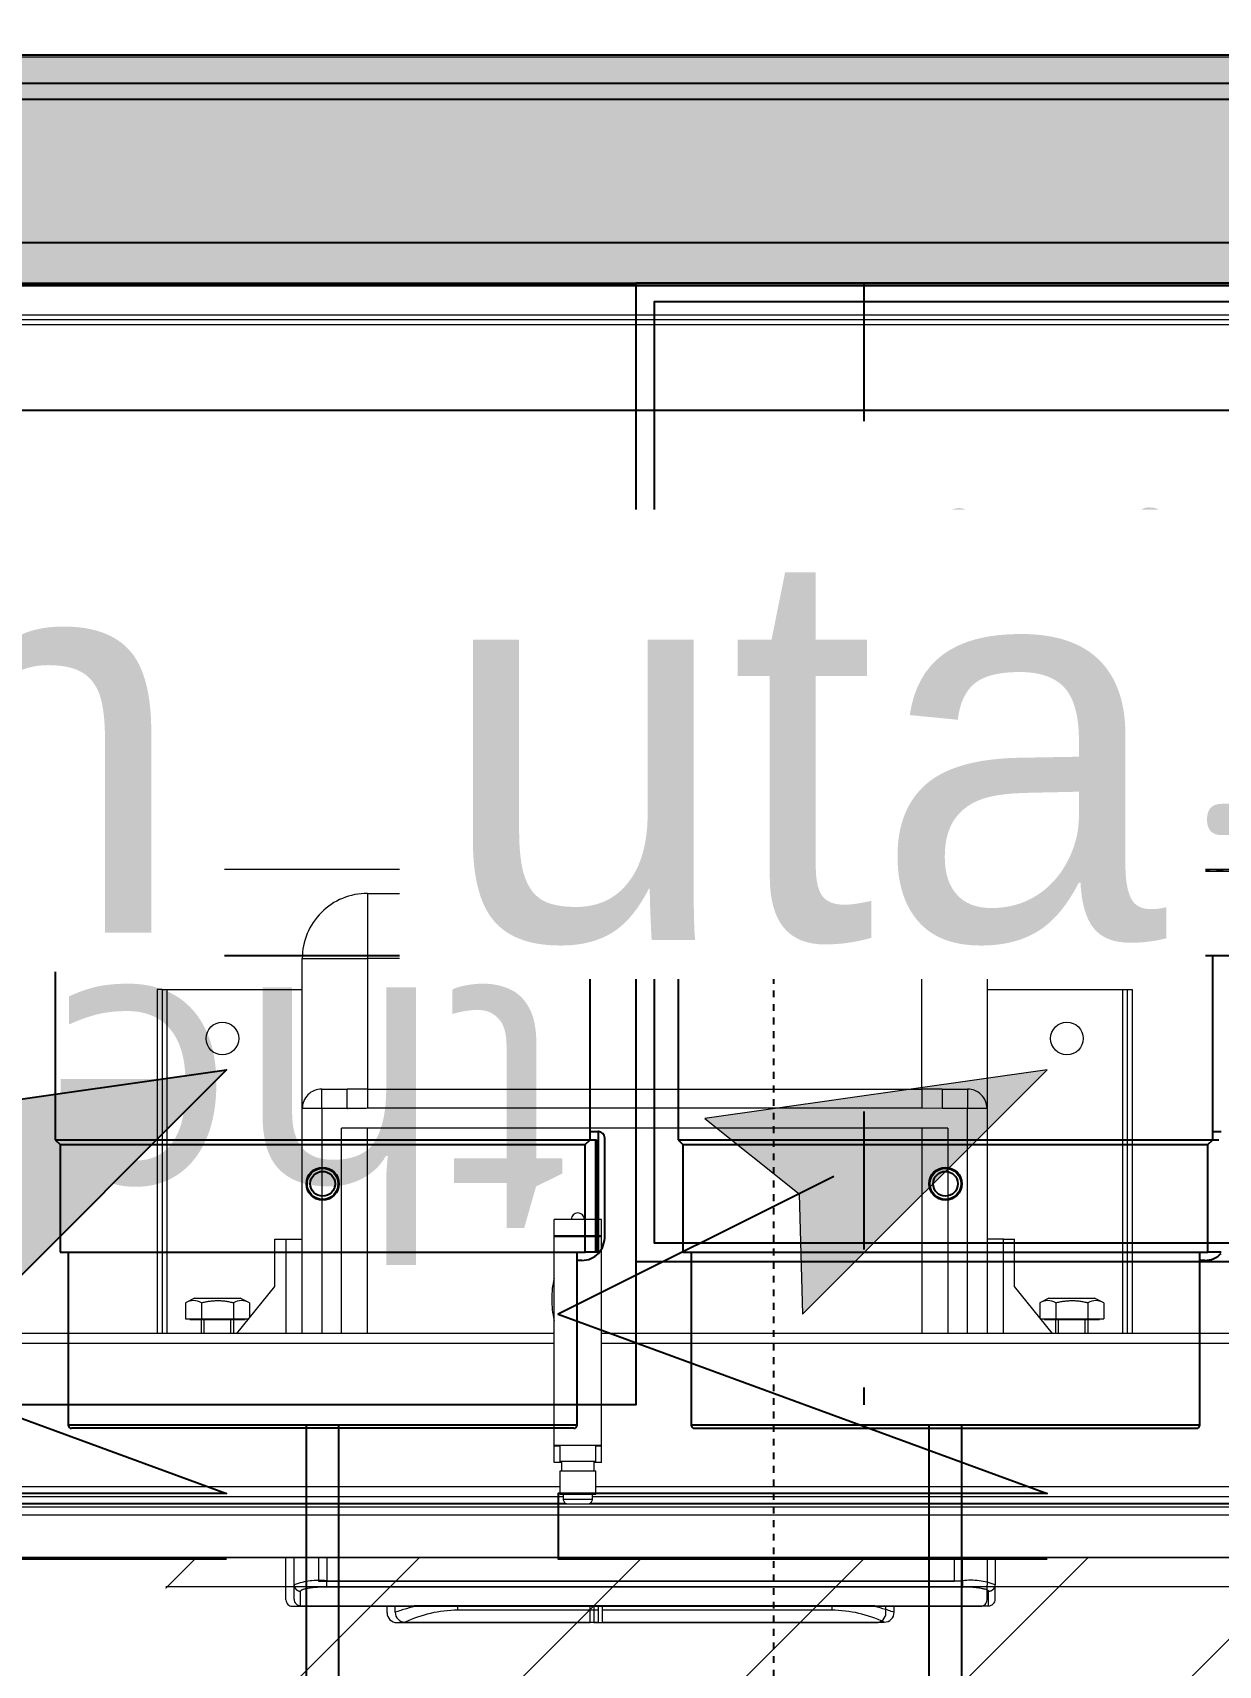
# Model space of a CAD drawing. Header units: centimetres. Extents: x 2191 to 12545, y -680 to 18662.
# Drawn here: x 8348.2 to 8384.5, y 7986.8 to 8036.9 of the extents above; entities that cross this region are included whole.
import ezdxf

# ---------------------------------------------------------------- set-up
doc = ezdxf.new("R2010")
doc.units = ezdxf.units.CM
for name, pattern in [('prlm_vmc', [0.282222, 0.141111, -0.141111]), ('Style de ligne -1', [0.41664, 0.20828, -0.20836]), ('VW-01', [0.41656, 0.20828, -0.20828])]:
    doc.linetypes.add(name, pattern=pattern)
for name, color, linetype, lineweight in [('B AmÈnagement intÈrieur_Hatch', 7, 'Continuous', 5), ('F REMPLISSAGE-vert clair_Hatch', 7, 'Continuous', 5), ('F REMPLISSAGE-vert foncÈ_Hatch', 7, 'Continuous', 5), ('prlm-ELEC-CFO', 1, 'Continuous', 25), ('prlm-GAZ', 2, 'Continuous', 25)]:
    doc.layers.add(name, color=color, linetype=linetype, lineweight=lineweight)
for name, color, linetype in [('B Aménagement intérieur', 252, 'Continuous'), ('B Faux plafonds', 252, 'Continuous'), ('B Faux plafonds_Hatch', 252, 'Continuous'), ('B Général', 252, 'Continuous'), ('C ANNOTATIONS-prestations', 252, 'Continuous'), ('D SURFACES-shab', 252, 'Continuous'), ('F REMPLISSAGE-vert clair', 252, 'Continuous'), ('F REMPLISSAGE-vert foncé', 252, 'Continuous'), ('prlm-CHAUFF', 4, 'Continuous'), ('prlm-GT', 242, 'Continuous'), ('prlm-VMC', 93, 'Continuous')]:
    doc.layers.add(name, color=color, linetype=linetype)
doc.styles.add('prlm-chauff', font='trebucbi.ttf', dxfattribs={"height": 18})
doc.styles.add('prlm-elec-cfo', font='comic.ttf', dxfattribs={"height": 12})
doc.styles.add('prlm-vmc', font='pala.ttf', dxfattribs={"height": 14})
doc.styles.get("Standard").update_dxf_attribs({"font": 'isocp.shx', "height": 15})

# ---------------------------------------------------------------- blocks, each defined once
blk = doc.blocks.new('Gaine 150_70')
at = {"layer": 'B Général', "color": 7, "linetype": 'Continuous', "lineweight": 5}
for p, q in [((-32.6, 38.285), (-32.6, 38.285)), ((-23.943, 38.285), (-32.6, 38.285)), ((-32.35, 38.3), (-32.35, 38.3)), ((-23.693, 38.3), (-32.35, 38.3)), ((-23.943, 37.919), (-23.943, 38.285)), ((-23.834, 38.285), (-23.834, 37.919)), ((-17.9, 38.285), (-23.834, 38.285)), ((-23.693, 37.934), (-23.693, 38.3)), ((-23.584, 38.3), (-23.584, 37.934)), ((-17.65, 38.3), (-23.584, 38.3)), ((-17.9, 38.285), (-17.9, 38.285)), ((-17.65, 38.3), (-17.65, 38.3)), ((-36, 37.585), (-36, 37.138)), ((-35.8, 37.785), (-35.8, 37.336)), ((-32.287, 37.785), (-35.8, 37.785)), ((-35.75, 37.6), (-35.75, 37.153)), ((-14.4, 37.8), (-35.55, 37.8)), ((-32.9, 37.985), (-32.9, 37.785)), ((-32.65, 38), (-32.65, 37.8)), ((-31.01, 37.782), (-19.49, 37.782)), ((-30.99, 37.919), (-23.943, 37.919)), ((-30.99, 37.782), (-30.99, 37.919)), ((-23.943, 37.782), (-23.943, 37.919)), ((-23.834, 37.919), (-19.51, 37.919)), ((-23.834, 37.919), (-23.834, 37.782)), ((-23.693, 37.797), (-23.693, 37.934)), ((-23.584, 37.934), (-23.584, 37.797)), ((-19.51, 37.782), (-19.51, 37.919)), ((-14.7, 37.785), (-18.19, 37.785)), ((-17.6, 37.985), (-17.6, 37.785)), ((-17.35, 38), (-17.35, 37.8)), ((-14.7, 37.785), (-14.7, 37.336)), ((-14.5, 37.585), (-14.5, 37.138)), ((-14.25, 37.6), (-14.25, 37.153)), ((-36, 36.305), (-36, 37.138)), ((-35.75, 36.32), (-35.75, 37.153)), ((-35, 37.213), (-15.5, 37.213)), ((-35, 37.015), (-35, 37.213)), ((-15.5, 37.213), (-15.5, 37.015)), ((-14.5, 37.138), (-14.5, 36.305)), ((-14.25, 37.153), (-14.25, 36.32)), ((-35, 37.015), (-35, 36.305)), ((-15.5, 37.015), (-35, 37.015)), ((-34.75, 37.03), (-34.75, 36.32)), ((-15.25, 37.03), (-34.75, 37.03)), ((-15.5, 36.305), (-15.5, 37.015)), ((-15.25, 36.32), (-15.25, 37.03)), ((18.5, 36.305), (-69, 36.305))]:
    blk.add_line(p, q, dxfattribs=at)
at = {"layer": 'B Général', "color": 7, "linetype": 'Continuous', "lineweight": 5, "flags": 128}
for points in [[(-32.6, 38.285, 0.198912), (-32.812, 38.197, 0.198912), (-32.9, 37.985)], [(-32.35, 38.3, 0.198912), (-32.562, 38.212, 0.198912), (-32.65, 38)], [(-32.6, 38.285, 0.052495), (-31.814, 38.017, 0.052495), (-30.99, 37.919)], [(-19.51, 37.919, 0.052763), (-18.686, 38.017, 0.052763), (-17.9, 38.285)], [(-17.6, 37.985, 0.198912), (-17.688, 38.197, 0.198912), (-17.9, 38.285)], [(-17.35, 38, 0.198912), (-17.438, 38.212, 0.198912), (-17.65, 38.3)], [(-35.8, 37.785, 0.198912), (-35.941, 37.726, 0.198912), (-36, 37.585)], [(-35.55, 37.8, 0.198912), (-35.691, 37.741, 0.198912), (-35.75, 37.6)], [(-32.9, 37.985, 0.015662), (-32.555, 37.873, 0.015662), (-32.204, 37.783)], [(-32.305, 37.785), (-32.301, 37.785, 0.000336), (-31.019, 37.782), (-31.01, 37.782)], [(-18.296, 37.783, 0.015616), (-17.945, 37.873, 0.015616), (-17.6, 37.985)], [(-14.5, 37.585, 0.198912), (-14.559, 37.726, 0.198912), (-14.7, 37.785)], [(-14.25, 37.6, 0.198912), (-14.309, 37.741, 0.198912), (-14.45, 37.8)], [(-36, 37.138, 0.057305), (-35.507, 37.019, 0.057305), (-35, 37.015)], [(-15.5, 37.015, 0.052931), (-14.993, 37.023, 0.052931), (-14.5, 37.138)]]:
    blk.add_lwpolyline(points, format="xyb", dxfattribs=at)
blk.add_lwpolyline([(-19.49, 37.782), (-18.183, 37.785), (-18.182, 37.785)], dxfattribs=at)
for points in [[(-70, 36.305), (19.5, 36.305), (19.5, -2.715), (-70, -2.715)], [(-70, -2.7), (-70, 36.3), (19.5, 36.3), (19.5, -2.7)]]:
    blk.add_lwpolyline(points, close=True, dxfattribs=at)
at = {"layer": 'B Général', "color": 7, "linetype": 'Continuous', "lineweight": 5}
for points, knots in [([(-35.8, 37.336), (-35.802, 37.336), (-35.829, 37.335), (-35.876, 37.322), (-35.911, 37.303), (-35.936, 37.284), (-35.958, 37.26), (-35.976, 37.234), (-35.989, 37.206), (-36, 37.167), (-36, 37.141), (-36, 37.14), (-36, 37.138)], [0, 0, 0, 1, 2, 3, 4, 5, 6, 7, 8, 9, 9, 10, 10, 10]), ([(-35.8, 37.336), (-35.783, 37.302), (-35.674, 37.269), (-35.305, 37.21), (-35.003, 37.213), (-35.002, 37.213), (-35, 37.213)], [0, 0, 0, 1, 2, 3, 3, 4, 4, 4]), ([(-15.5, 37.213), (-15.212, 37.211), (-14.837, 37.263), (-14.728, 37.302), (-14.701, 37.325), (-14.7, 37.335), (-14.7, 37.336), (-14.7, 37.336)], [0, 0, 0, 1, 2, 3, 4, 4, 5, 5, 5]), ([(-14.5, 37.138), (-14.5, 37.14), (-14.5, 37.167), (-14.514, 37.213), (-14.533, 37.247), (-14.553, 37.273), (-14.576, 37.294), (-14.603, 37.312), (-14.631, 37.324), (-14.671, 37.335), (-14.697, 37.336), (-14.698, 37.336), (-14.7, 37.336)], [0, 0, 0, 1, 2, 3, 4, 5, 6, 7, 8, 9, 9, 10, 10, 10])]:
    blk.add_open_spline(points, degree=2, knots=knots, dxfattribs=at)
at = {"layer": 'C ANNOTATIONS-prestations', "lineweight": 5}
for p, q in [((-69, 34.755), (18.5, 34.755)), ((18.5, 34.655), (-69, 34.655)), ((-23.583, 34.635), (-57, 34.635)), ((6.5, 34.635), (-22.817, 34.635)), ((-61.294, 34.135), (-23.75, 34.135)), ((-23.65, 34.435), (-61.234, 34.435)), ((-22.65, 34.36), (-23.75, 34.36)), ((-23.75, 34.36), (-23.75, 33.66)), ((-22.75, 34.51), (-23.65, 34.51)), ((-23.65, 34.51), (-23.65, 34.36)), ((-22.75, 34.36), (-22.75, 34.51)), ((10.724, 34.435), (-22.75, 34.435)), ((-22.65, 33.66), (-22.65, 34.36)), ((-22.65, 34.135), (10.784, 34.135)), ((-23.75, 33.66), (-22.65, 33.66)), ((-23.7, 33.66), (-23.7, 33.36)), ((-22.7, 33.36), (-22.7, 33.66)), ((-23.925, 33.385), (-23.925, 32.885)), ((-23.925, 33.385), (-23.7, 33.385)), ((-23.75, 33.36), (-22.65, 33.36)), ((-23.75, 33.36), (-23.75, 32.86)), ((-22.7, 33.385), (-22.475, 33.385)), ((-22.65, 32.86), (-22.65, 33.36)), ((-22.475, 33.385), (-22.475, 32.885)), ((-23.925, 32.885), (-23.75, 32.885)), ((-23.925, 32.885), (-23.925, 32.86)), ((-22.475, 32.86), (-23.925, 32.86)), ((-23.925, 32.86), (-23.925, 26.46)), ((-22.65, 32.885), (-22.475, 32.885)), ((-22.475, 32.885), (-22.475, 32.86)), ((-22.475, 32.86), (-22.475, 26.46)), ((-65.524, 29.735), (-23.925, 29.735)), ((-22.475, 29.735), (15.024, 29.735)), ((-65.537, 29.435), (-23.925, 29.435)), ((-40.2, 18.885), (-40.2, 29.435)), ((-40.05, 18.885), (-40.05, 29.435)), ((-39.9, 18.885), (-39.9, 29.435)), ((-38.85, 29.435), (-38.85, 29.005)), ((-38.758, 29.435), (-38.758, 29.005)), ((-37.942, 29.435), (-37.942, 29.005)), ((-37.85, 29.005), (-37.85, 29.435)), ((-37.754, 29.435), (-36.592, 27.99)), ((-36.25, 29.435), (-36.25, 26.535)), ((-35.75, 22.535), (-35.75, 29.435)), ((-35.15, 29.435), (-35.15, 22.535)), ((-34.55, 23.135), (-34.55, 29.435)), ((-33.75, 23.135), (-33.75, 29.435)), ((-22.475, 29.435), (15.037, 29.435)), ((-16.75, 29.435), (-16.75, 23.135)), ((-15.95, 29.435), (-15.95, 23.135)), ((-15.35, 22.535), (-15.35, 29.435)), ((-14.75, 29.435), (-14.75, 22.535)), ((-14.25, 26.535), (-14.25, 29.435)), ((-12.746, 29.435), (-13.908, 27.99)), ((-12.65, 29.435), (-12.65, 29.005)), ((-12.558, 29.435), (-12.558, 29.005)), ((-11.742, 29.435), (-11.742, 29.005)), ((-11.65, 29.005), (-11.65, 29.435)), ((-10.6, 18.885), (-10.6, 29.435)), ((-10.45, 18.885), (-10.45, 29.435)), ((-10.3, 18.885), (-10.3, 29.435)), ((-39.086, 28.985), (-39.331, 28.985)), ((-39.331, 28.489), (-39.331, 28.985)), ((-37.5, 29.005), (-39.2, 29.005)), ((-39.2, 29.005), (-39.2, 28.985)), ((-38.841, 28.985), (-39.086, 28.985)), ((-38.35, 28.985), (-38.841, 28.985)), ((-38.841, 28.489), (-38.841, 28.985)), ((-37.859, 28.985), (-38.35, 28.985)), ((-37.614, 28.985), (-37.859, 28.985)), ((-37.859, 28.489), (-37.859, 28.985)), ((-37.392, 28.985), (-37.614, 28.985)), ((-37.5, 28.985), (-37.5, 29.005)), ((-37.369, 28.489), (-37.369, 28.956)), ((-13.131, 28.489), (-13.131, 28.956)), ((-12.886, 28.985), (-13.108, 28.985)), ((-11.3, 29.005), (-13, 29.005)), ((-13, 29.005), (-13, 28.985)), ((-12.641, 28.985), (-12.886, 28.985)), ((-12.15, 28.985), (-12.641, 28.985)), ((-12.641, 28.489), (-12.641, 28.985)), ((-11.659, 28.985), (-12.15, 28.985)), ((-11.414, 28.985), (-11.659, 28.985)), ((-11.659, 28.489), (-11.659, 28.985)), ((-11.169, 28.985), (-11.414, 28.985)), ((-11.3, 28.985), (-11.3, 29.005)), ((-11.169, 28.489), (-11.169, 28.985)), ((-39.331, 28.489), (-39.05, 28.345)), ((-37.65, 28.345), (-39.05, 28.345)), ((-37.65, 28.345), (-37.369, 28.489)), ((-13.131, 28.489), (-12.85, 28.345)), ((-11.45, 28.345), (-12.85, 28.345)), ((-11.45, 28.345), (-11.169, 28.489)), ((-36.592, 27.99), (-36.592, 26.535)), ((-13.908, 27.99), (-13.908, 26.535)), ((-36.25, 26.535), (-36.592, 26.535)), ((-36.25, 26.535), (-35.75, 26.535)), ((-22.475, 26.46), (-23.925, 26.46)), ((-23.925, 26.46), (-23.925, 26.435)), ((-23.925, 26.435), (-23.925, 25.935)), ((-23.925, 26.435), (-22.475, 26.435)), ((-22.475, 26.46), (-22.475, 26.435)), ((-22.475, 26.435), (-22.475, 25.935)), ((-14.25, 26.535), (-14.75, 26.535)), ((-13.908, 26.535), (-14.25, 26.535)), ((-23.925, 25.935), (-22.475, 25.935)), ((-34.55, 23.135), (-15.95, 23.135)), ((-35.75, 17.935), (-35.75, 22.535)), ((-35.75, 22.535), (-35.15, 22.535)), ((-35.15, 22.535), (-34.374, 22.535)), ((-35.15, 21.935), (-35.15, 22.535)), ((-34.374, 21.935), (-34.374, 22.535)), ((-16.126, 22.535), (-15.35, 22.535)), ((-16.126, 22.535), (-16.126, 21.935)), ((-15.35, 22.535), (-15.35, 21.935)), ((-15.35, 22.535), (-14.75, 22.535)), ((-14.75, 22.535), (-14.75, 17.935)), ((-33.75, 22.527), (-16.75, 22.527)), ((-33.75, 21.935), (-33.75, 22.527)), ((-16.75, 21.935), (-16.75, 22.527)), ((-34.374, 21.935), (-35.15, 21.935)), ((-34.374, 21.935), (-33.75, 21.935)), ((-16.75, 21.935), (-33.75, 21.935)), ((-33.75, 21.935), (-33.75, 17.935)), ((-16.75, 17.935), (-16.75, 21.935)), ((-16.75, 21.935), (-16.126, 21.935)), ((-15.35, 21.935), (-16.126, 21.935)), ((-40.05, 18.885), (-40.2, 18.885)), ((-39.9, 18.885), (-40.05, 18.885)), ((-35.75, 18.885), (-39.9, 18.885)), ((-10.6, 18.885), (-14.75, 18.885)), ((-10.45, 18.885), (-10.6, 18.885)), ((-10.45, 18.885), (-10.3, 18.885)), ((-35.75, 17.935), (-33.75, 17.935)), ((-33.75, 17.935), (-16.75, 17.935)), ((-33.75, 15.935), (-33.75, 17.935)), ((-14.75, 17.935), (-16.75, 17.935)), ((-16.75, 15.935), (-16.75, 17.935)), ((-16.75, 15.935), (-33.75, 15.935)), ((15.8, -1.665), (-66.3, -1.665)), ((15.75, -1.515), (-66.25, -1.515)), ((14.35, -1.815), (-64.85, -1.815)), ((17, -2.715), (-67.5, -2.715))]:
    blk.add_line(p, q, dxfattribs=at)
at = {"layer": 'C ANNOTATIONS-prestations', "lineweight": 5, "flags": 128}
for points in [[(-23.538, 34.655, 0.16547), (-23.619, 34.601, 0.16547), (-23.65, 34.51)], [(-22.75, 34.51, 0.16547), (-22.781, 34.601, 0.16547), (-22.862, 34.655)], [(-22.475, 27.735, 0.057544), (-22.4, 28.385, 0.057544), (-22.475, 29.035)], [(-39.331, 28.489, 0.132797), (-39.086, 28.422, 0.132797), (-38.841, 28.489)], [(-37.859, 28.489, 0.132797), (-37.614, 28.422, 0.132797), (-37.369, 28.489)], [(-13.131, 28.489, 0.132797), (-12.886, 28.422, 0.132797), (-12.641, 28.489)], [(-11.659, 28.489, 0.132797), (-11.414, 28.422, 0.132797), (-11.169, 28.489)], [(-23.4, 25.935, 0.414214), (-23.2, 25.735, 0.414214), (-23, 25.935)], [(-35.75, 22.535, 0.198912), (-35.574, 22.111, 0.198912), (-35.15, 21.935)], [(-15.35, 21.935, 0.198912), (-14.926, 22.111, 0.198912), (-14.75, 22.535)], [(-35.75, 17.935, 0.198912), (-35.164, 16.521, 0.198912), (-33.75, 15.935)], [(-16.75, 15.935, 0.198912), (-15.336, 16.521, 0.198912), (-14.75, 17.935)]]:
    blk.add_lwpolyline(points, format="xyb", dxfattribs=at)
blk.add_lwpolyline([(-34.374, 22.535), (-33.756, 22.527), (-33.75, 22.527)], dxfattribs=at)
at = {"layer": 'C ANNOTATIONS-prestations', "lineweight": 5}
for centre in [(-38.2, 20.385), (-12.3, 20.385)]:
    blk.add_circle(centre, 0.5, dxfattribs=at)
for points in [[(-37.859, 28.489), (-38.352, 28.36), (-38.835, 28.487), (-38.838, 28.488), (-38.841, 28.489)], [(-11.659, 28.489), (-12.152, 28.36), (-12.635, 28.487), (-12.638, 28.488), (-12.641, 28.489)], [(-16.75, 22.527), (-16.438, 22.531), (-16.132, 22.535), (-16.129, 22.535), (-16.126, 22.535)]]:
    blk.add_open_spline(points, degree=2, knots=[0, 0, 0, 1, 1, 2, 2, 2], dxfattribs=at)
blk = doc.blocks.new('xi.thema+')
at = {"layer": 'prlm-CHAUFF', "color": 7, "linetype": 'prlm_vmc', "ltscale": 30}
for points in [[(-27.9, 0), (-27.9, 34.4)], [(27.9, 0), (27.9, 34.4)]]:
    blk.add_lwpolyline(points, dxfattribs=at)
at = {"layer": 'prlm-CHAUFF', "color": 0}
blk.add_lwpolyline([(-20.9, 0), (-20.9, 34.4), (20.9, 34.4), (20.9, 0)], close=True, dxfattribs=at)
for radius in [6.25, 4]:
    blk.add_circle((0, 13), radius, dxfattribs=at)
at = {"layer": 'prlm-CHAUFF', "color": 0, "insert": (0, 25.539), "char_height": 8, "width": 7.19706, "attachment_point": 5, "style": 'prlm-chauff'}
blk.add_mtext('thema+', dxfattribs=at)
blk = doc.blocks.new('xi.uta-yzen-g')
at = {"layer": 'prlm-CHAUFF', "ltscale": 50}
for p, q in [((-1.8, 35.12), (-17.2, 35.12)), ((1.9, 35.12), (17.3, 35.12)), ((-17.3, 35.02), (-1.7, 35.02)), ((-17.3, 35.02), (-17.3, 29.72)), ((-1.7, 29.72), (-1.7, 35.02)), ((1.8, 35.02), (17.4, 35.02)), ((1.8, 35.02), (1.8, 29.72)), ((17.4, 29.72), (17.4, 35.02)), ((-17.956, 29.72), (-17.55, 29.72)), ((-1.45, 29.72), (-17.55, 29.72)), ((-17.55, 29.72), (-17.55, 26.42)), ((-17.45, 29.97), (-17.3, 29.97)), ((-1.45, 26.42), (-1.45, 29.72)), ((1.144, 29.72), (1.55, 29.72)), ((1.144, 29.72), (1.144, 26.02)), ((1.2, 29.72), (1.2, 26.27)), ((1.22, 29.72), (1.22, 26.27)), ((17.65, 29.72), (1.55, 29.72)), ((1.55, 29.72), (1.55, 26.42)), ((1.65, 29.97), (1.8, 29.97)), ((17.65, 26.42), (17.65, 29.72)), ((0.95, 29.216), (0.95, 26.22)), ((1.2, 28.42), (1.22, 28.42)), ((1.22, 28.07), (1.2, 28.07)), ((1.2, 27.693), (1.22, 27.693)), ((1.22, 27.343), (1.2, 27.343)), ((1.2, 27.293), (1.22, 27.293)), ((1.22, 27.193), (1.2, 27.193)), ((-17.7, 26.27), (-17.88, 26.27)), ((-17.55, 26.42), (-17.7, 26.27)), ((-1.3, 26.27), (-17.7, 26.27)), ((-17.7, 26.27), (-17.7, 20.62)), ((-1.45, 26.42), (-17.55, 26.42)), ((-1.3, 26.27), (-1.45, 26.42)), ((-1.3, 20.62), (-1.3, 26.27)), ((1.22, 26.27), (1.2, 26.27)), ((1.4, 26.27), (1.22, 26.27)), ((1.55, 26.42), (1.4, 26.27)), ((17.8, 26.27), (1.4, 26.27)), ((1.4, 26.27), (1.4, 20.62)), ((17.65, 26.42), (1.55, 26.42)), ((17.8, 26.27), (17.65, 26.42)), ((17.8, 20.62), (17.8, 26.27)), ((-17.7, 26.02), (-17.95, 26.02)), ((1.4, 26.02), (1.15, 26.02))]:
    blk.add_line(p, q, dxfattribs=at)
for points in [[(-39, 30), (-39, 0), (0, 0), (0, 30)], [(-38.429, 29.429), (-38.429, 0.571), (-0.571, 0.571), (-0.571, 29.429)], [(-40.5, 20.62), (-40.5, 3.9), (40.5, 3.9), (40.5, 20.62)]]:
    blk.add_lwpolyline(points, close=True, dxfattribs=at)
for centre, radius in [((-9.5, 27.62), 0.5), ((-9.5, 27.62), 0.48), ((9.6, 27.62), 0.5), ((9.6, 27.62), 0.48), ((-9.5, 27.62), 0.38), ((9.6, 27.62), 0.38)]:
    blk.add_circle(centre, radius, dxfattribs=at)
for centre, radius, start, end in [((-17.2, 35.02), 0.1, 90, 180), ((-1.8, 35.02), 0.1, 0, 90), ((1.9, 35.02), 0.1, 90, 180), ((17.3, 35.02), 0.1, 0, 90), ((-17.45, 29.27), 0.7, 90, 136.2731), ((1.725, 29.24), 0.776, 138.5248, 181.7675), ((1.65, 29.27), 0.7, 90, 136.2731), ((1.15, 26.22), 0.2, 180, 268.3239), ((1.15, 26.22), 0.2, 268.3239, 270)]:
    blk.add_arc(centre, radius, start, end, dxfattribs=at)
for centre, major_axis, ratio, start_param, end_param in [((1.65, 28.959), (-0.45, 0), 0.974723, 5.983927, 6.283185), ((1.65, 28.603), (-0.45, 0), 0.974723, 5.983927, 6.283185), ((2.45, 28.603), (-1.25, 0), 0.146694, 0, 0.179125)]:
    blk.add_ellipse(centre, major_axis=major_axis, ratio=ratio, start_param=start_param, end_param=end_param, dxfattribs=at)
blk.add_open_spline([(1.218, 29.391), (1.214, 29.379), (1.211, 29.366), (1.203, 29.324), (1.2, 29.294), (1.2, 29.265)], degree=3, knots=[0.8185803, 0.8185803, 0.8185803, 0.8185803, 0.875, 0.875, 1, 1, 1, 1], dxfattribs=at)
at = {"layer": 'prlm-CHAUFF', "ltscale": 50, "insert": (-31.697, 16.894), "char_height": 10, "width": 139.79252, "attachment_point": 1}
blk.add_mtext('UTA', dxfattribs=at)
blk = doc.blocks.new('xi.CH')
at = {"layer": 'prlm-ELEC-CFO', "lineweight": 5}
blk.add_hatch(color=0, dxfattribs=at).paths.add_polyline_path([(-3, 6), (-0.103, 3.699), (0, 0), (7.5, 7.5)])
at = {"layer": 'prlm-ELEC-CFO', "color": 0}
for points in [[(-3, 6), (7.5, 7.5), (0, 0)], [(0.955, 4.227), (-7.5, 0), (7.5, -5.5), (-7.5, -5.5), (-7.5, -7.5), (7.5, -7.5)]]:
    blk.add_lwpolyline(points, dxfattribs=at)
blk = doc.blocks.new('xi.UTA')
at = {"layer": 'prlm-ELEC-CFO', "lineweight": 5}
blk.add_hatch(color=0, dxfattribs=at).paths.add_polyline_path([(-3, 6), (-0.103, 3.699), (0, 0), (7.5, 7.5)])
at = {"layer": 'prlm-ELEC-CFO', "color": 0, "lineweight": 5, "flags": 128}
blk.add_lwpolyline([(-3, 6), (-0.103, 3.699), (0, 0), (7.5, 7.5)], close=True, dxfattribs=at)
at = {"layer": 'prlm-ELEC-CFO', "color": 0}
blk.add_lwpolyline([(0.955, 4.227), (-7.5, 0), (7.5, -5.5), (-7.5, -5.5), (-7.5, -7.5), (7.5, -7.5)], dxfattribs=at)
blk = doc.blocks.new('200_wc-2')
at = {"layer": 'B Général', "color": 7, "linetype": 'Continuous', "lineweight": 5}
for p, q in [((-24.9, 0.1), (24.9, 0.1)), ((19.5, -44.2), (19.5, -21.9))]:
    blk.add_line(p, q, dxfattribs=at)
at = {"layer": 'B Général', "color": 7, "linetype": 'Continuous', "lineweight": 5, "flags": 128}
blk.add_lwpolyline([(-25, -20.1), (-24.9, -20.6), (-24.75, -20.9), (-24.55, -21.2), (-24.3, -21.45), (-23.9, -21.7), (-23.4, -21.85), (-23.15, -21.9), (23.25, -21.9), (23.55, -21.85), (23.9, -21.7), (24.2, -21.5), (24.45, -21.3), (24.65, -21.05), (24.8, -20.75), (24.9, -20.5), (24.95, -20.3), (25, -20.1)], dxfattribs=at)
blk = doc.blocks.new('Groupe-126-1')
at = {"layer": 'B Général', "color": 154, "linetype": 'Style de ligne -1', "true_color": 0x0053a6, "flags": 128}
blk.add_lwpolyline([(-35.4, 7.6), (35.6, 7.6), (35.6, -32.4), (-35.4, -32.4)], close=True, dxfattribs=at)
at = {"layer": 'B Général', "xscale": -1, "rotation": 270}
blk.add_blockref('200_wc-2', (35.5, 7.5), dxfattribs=at)
blk = doc.blocks.new('WC-plan-PMR')
at = {"layer": 'B Général', "color": 7}
blk.add_blockref('Groupe-126-1', (0, 0), dxfattribs=at)

msp = doc.modelspace()

# ---------------------------------------------------------------- hatches: boundary and pattern name
at = {"layer": 'B Faux plafonds_Hatch', "linetype": 'Continuous', "lineweight": 5, "true_color": 0xaaaaaa}
h = msp.add_hatch(dxfattribs=at)
h.set_pattern_fill('F_P__SOFFITE', color=253, style=0, pattern_type=2)
h.set_pattern_definition([(45, (8286.532, 7540.689), (-3.527778, 3.30729), [])])
h.paths.add_polyline_path([(8265.999, 7990.117), (8265.999, 7861.417), (8260.999, 7861.417), (8260.999, 7926.417), (8175.542, 7926.417), (8175.542, 7730.72), (8402.686, 7730.72), (8402.686, 7695.72), (8333.686, 7695.72), (8333.687, 7540.179), (8388.687, 7540.179), (8388.687, 7447.179), (8333.689, 7447.179), (8333.69, 7354.179), (8559.689, 7354.179), (8559.689, 7856.418), (8411.689, 7856.417), (8411.689, 7990.117)])

# ---------------------------------------------------------------- linework, layer by layer
at = {"layer": 'B AmÈnagement intÈrieur_Hatch', "color": 9, "linetype": 'Continuous', "true_color": 0xc0dcc0}
msp.add_solid([(8411.689, 8036.133), (8411.689, 8029.133), (8315.189, 8036.133), (8322.189, 8029.133)], dxfattribs=at)
at = {"layer": 'B Aménagement intérieur', "color": 98, "linetype": 'Continuous', "lineweight": 13, "true_color": 0x004400}
for p, q in [((8411.689, 8036.133), (8315.189, 8036.133)), ((8411.689, 8029.133), (8322.189, 8029.133))]:
    msp.add_line(p, q, dxfattribs=at)
at = {"layer": 'B Faux plafonds', "color": 7, "linetype": 'VW-01', "lineweight": 5, "flags": 128}
msp.add_lwpolyline([(8265.999, 7990.117), (8265.999, 7861.417), (8260.999, 7861.417), (8260.999, 7926.417), (8175.542, 7926.417), (8175.542, 7730.72), (8402.686, 7730.72), (8402.686, 7695.72), (8333.686, 7695.72), (8333.687, 7540.179), (8388.687, 7540.179), (8388.687, 7447.179), (8333.689, 7447.179), (8333.69, 7354.179), (8559.689, 7354.179), (8559.689, 7856.418), (8411.689, 7856.417), (8411.689, 7990.117)], close=True, dxfattribs=at)
at = {"layer": 'D SURFACES-shab', "lineweight": 18, "flags": 128}
msp.add_lwpolyline([(8265.999, 7991.417), (8411.689, 7991.417), (8411.689, 7861.417), (8265.999, 7861.417)], close=True, dxfattribs=at)
at = {"layer": 'F REMPLISSAGE-vert clair'}
for p, q in [((8411.689, 8034.833), (8316.489, 8034.833)), ((8411.689, 8030.433), (8320.889, 8030.433))]:
    msp.add_line(p, q, dxfattribs=at)
at = {"layer": 'F REMPLISSAGE-vert clair_Hatch', "color": 9, "linetype": 'Continuous', "true_color": 0xc0dcc0}
msp.add_solid([(8411.689, 8030.433), (8411.689, 8034.833), (8320.889, 8030.433), (8316.489, 8034.833)], dxfattribs=at)
at = {"layer": 'F REMPLISSAGE-vert foncÈ_Hatch', "color": 54, "linetype": 'Continuous', "true_color": 0x99aa00}
for points in [[(8411.689, 8034.833), (8411.689, 8036.133), (8316.489, 8034.833), (8315.189, 8036.133)], [(8411.689, 8029.133), (8411.689, 8030.433), (8322.189, 8029.133), (8320.889, 8030.433)]]:
    msp.add_solid(points, dxfattribs=at)
at = {"layer": 'F REMPLISSAGE-vert foncé', "color": 98, "linetype": 'Continuous', "lineweight": 13, "true_color": 0x004400}
for p, q in [((8411.689, 8036.133), (8315.189, 8036.133)), ((8411.689, 8029.133), (8322.189, 8029.133))]:
    msp.add_line(p, q, dxfattribs=at)
at = {"layer": 'F REMPLISSAGE-vert foncé'}
for p, q in [((8411.689, 8034.833), (8316.489, 8034.833)), ((8411.689, 8030.433), (8320.889, 8030.433))]:
    msp.add_line(p, q, dxfattribs=at)
at = {"layer": 'prlm-CHAUFF', "ltscale": 50}
for p, q in [((8356.564, 7794.63), (8356.565, 7994.176)), ((8357.564, 7795.629), (8357.565, 7994.176)), ((8375.665, 7826.763), (8375.665, 7994.176)), ((8376.665, 7827.763), (8376.665, 7994.176))]:
    msp.add_line(p, q, dxfattribs=at)
at = {"layer": 'prlm-GAZ'}
msp.add_lwpolyline([(8368.209, 8011.281), (8474.988, 8010.546), (8474.988, 9001.761), (8663.25, 9001.761), (8752.651, 8893.542)], dxfattribs=at)
at = {"layer": 'prlm-GT'}
msp.add_lwpolyline([(8268.037, 8061.481), (8411.727, 8061.481), (8411.727, 8036.196), (8315.227, 8036.196), (8315.227, 7997.181), (8268.037, 7997.181)], close=True, dxfattribs=at)

# ---------------------------------------------------------------- block references
at = {"layer": 'B Aménagement intérieur', "color": 7, "rotation": 180}
msp.add_blockref('Gaine 150_70', (8341.689, 8026.417), dxfattribs=at)
at = {"layer": 'B Général', "color": 7, "rotation": 90}
msp.add_blockref('WC-plan-PMR', (8378.499, 7975.617), dxfattribs=at)
at = {"layer": 'prlm-CHAUFF'}
for name, p, rotation in [('xi.thema+', (8345.765, 8029.196), 179.9998100426611), ('xi.uta-yzen-g', (8366.665, 8029.196), 179.9998100546006)]:
    msp.add_blockref(name, p, dxfattribs=dict(at, rotation=rotation))
at = {"layer": 'prlm-ELEC-CFO'}
for name, p in [('xi.CH', (8346.619, 7997.573)), ('xi.UTA', (8371.783, 7997.573))]:
    msp.add_blockref(name, p, dxfattribs=at)

# ---------------------------------------------------------------- next in the draw order: texts
at = {"layer": 'prlm-ELEC-CFO', "lineweight": 20, "char_height": 12, "attachment_point": 5, "line_spacing_factor": 0.8, "style": 'prlm-elec-cfo', "bg_fill": 3, "box_fill_scale": 1.1, "bg_fill_color": 256, "bg_fill_transparency": 0}
for s, insert in [('ch', (8344.378, 8015.196)), ('uta', (8371.783, 8014.968))]:
    msp.add_mtext(s, dxfattribs=dict(at, insert=insert))
at = {"layer": 'prlm-VMC', "ltscale": 25, "insert": (8319.947, 7983.911), "char_height": 6, "width": 58.61474, "attachment_point": 5, "line_spacing_factor": 0.8, "style": 'prlm-vmc', "bg_fill": 2}
msp.add_mtext('Alizé T 5/30', dxfattribs=at)

# ---------------------------------------------------------------- next in the draw order: linework, layer by layer
at = {"layer": 'prlm-GT'}
msp.add_lwpolyline([(8268.25, 8060.603), (8411.94, 8060.603), (8411.94, 8035.318), (8315.44, 8035.318), (8315.44, 7996.303), (8268.25, 7996.303)], close=True, dxfattribs=at)

doc.saveas('drawing.dxf')
